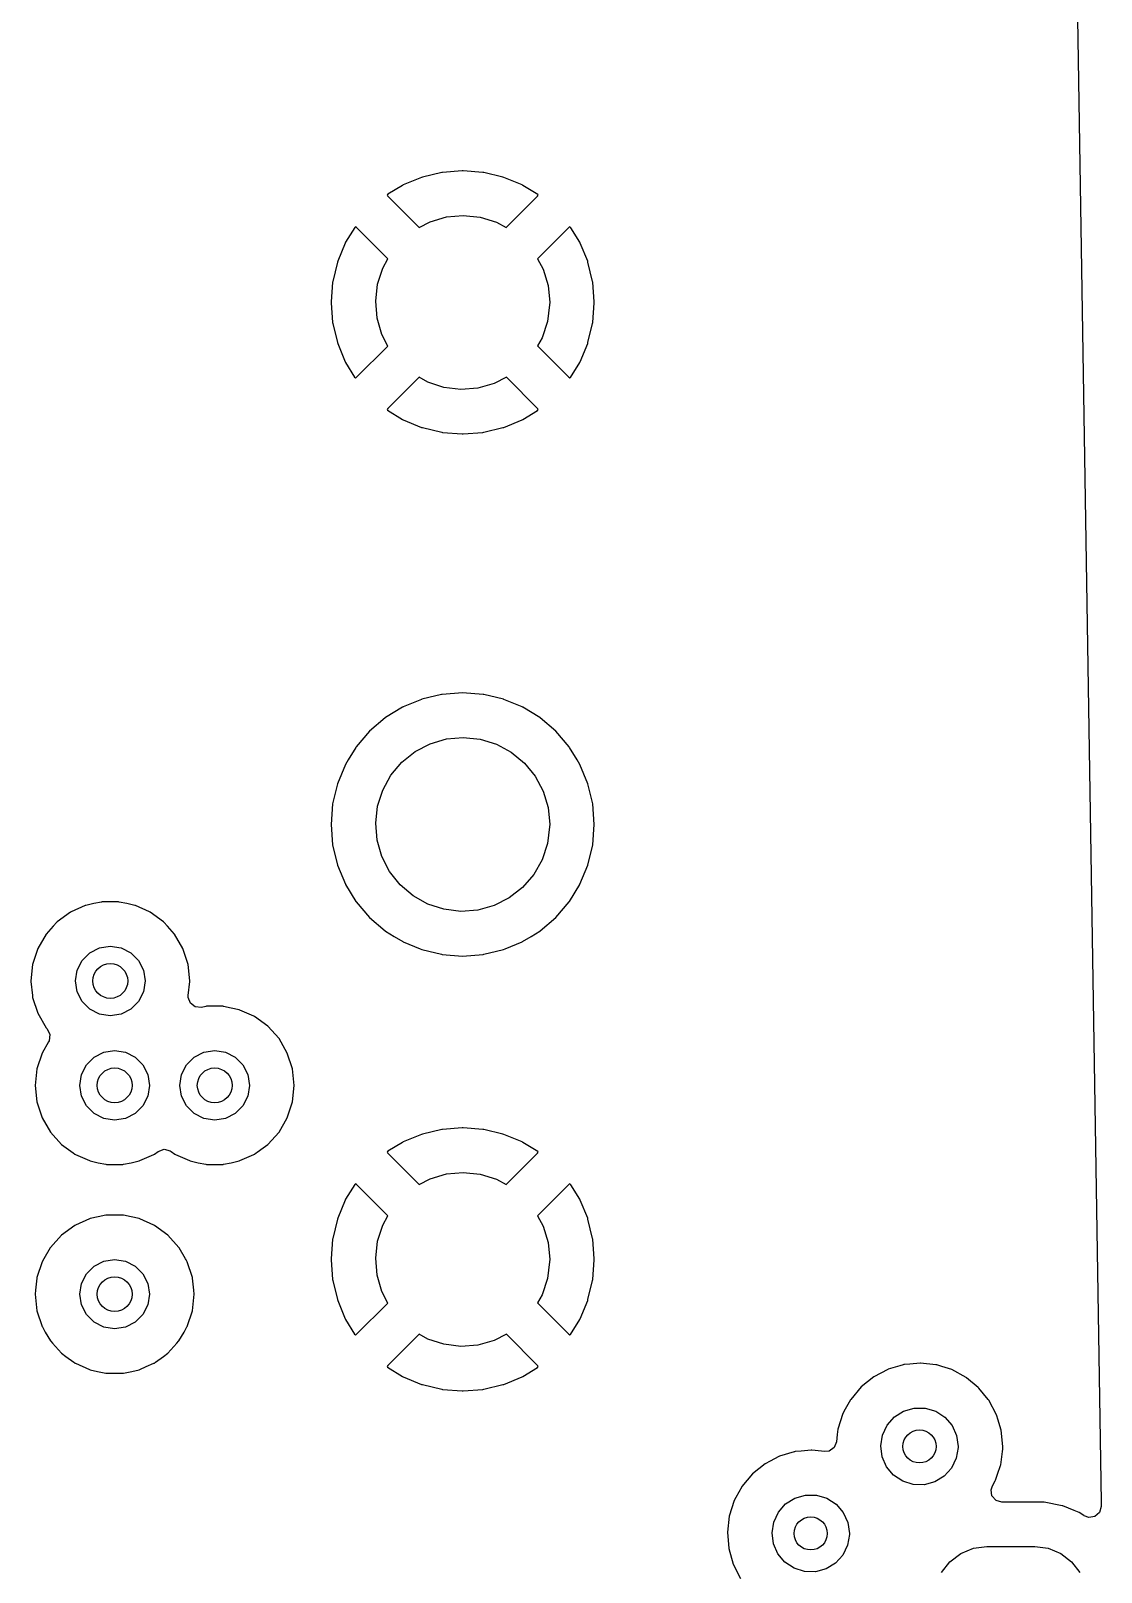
# Model space of a CAD drawing. Extents: x 4.45 to 6.55, y -4.25 to -1.83.
# Drawn here: x 6.064 to 6.549, y -3.271 to -2.574 of the extents above; entities that cross this region are included whole.
import ezdxf

# ---------------------------------------------------------------- set-up
doc = ezdxf.new("R2010")
doc.units = 0
doc.header["$MEASUREMENT"] = 0
doc.layers.add('BLACK', color=7, linetype='CONTINUOUS')

msp = doc.modelspace()

# ---------------------------------------------------------------- linework, layer by layer
at = {"layer": 'BLACK', "linetype": 'CONTINUOUS'}
for p, q in [((6.53744, -2.52789), (6.54874, -3.23987)), ((6.24126, -2.64029), (6.23299, -2.64371)), ((6.24163, -2.64017), (6.24126, -2.64029)), ((6.25034, -2.63808), (6.24163, -2.64017)), ((6.25072, -2.63801), (6.25034, -2.63808)), ((6.25965, -2.63731), (6.25072, -2.63801)), ((6.26004, -2.63731), (6.25965, -2.63731)), ((6.26896, -2.63801), (6.26004, -2.63731)), ((6.26935, -2.63808), (6.26896, -2.63801)), ((6.27806, -2.64017), (6.26935, -2.63808)), ((6.27843, -2.64029), (6.27806, -2.64017)), ((6.2867, -2.64371), (6.27843, -2.64029)), ((6.22605, -2.64793), (6.22567, -2.64834)), ((6.22567, -2.64834), (6.22582, -2.64869)), ((6.22582, -2.64869), (6.24009, -2.66296)), ((6.23264, -2.64389), (6.22605, -2.64793)), ((6.23299, -2.64371), (6.23264, -2.64389)), ((6.27957, -2.66298), (6.29374, -2.64881)), ((6.28705, -2.64389), (6.2867, -2.64371)), ((6.29378, -2.64802), (6.28705, -2.64389)), ((6.29374, -2.64881), (6.29401, -2.64832)), ((6.29401, -2.64832), (6.29378, -2.64802)), ((6.25247, -2.65818), (6.26012, -2.65748)), ((6.26012, -2.65748), (6.26776, -2.65828)), ((6.21101, -2.66291), (6.20688, -2.66965)), ((6.21131, -2.66268), (6.21101, -2.66291)), ((6.2118, -2.66295), (6.21131, -2.66268)), ((6.22597, -2.67712), (6.2118, -2.66295)), ((6.24009, -2.66296), (6.24509, -2.66035)), ((6.24509, -2.66035), (6.25247, -2.65818)), ((6.26776, -2.65828), (6.2751, -2.66056)), ((6.2751, -2.66056), (6.27957, -2.66298)), ((6.30801, -2.66283), (6.29372, -2.67711)), ((6.30835, -2.66268), (6.30801, -2.66283)), ((6.30876, -2.66305), (6.30835, -2.66268)), ((6.3128, -2.66965), (6.30876, -2.66305)), ((6.20671, -2.66999), (6.20328, -2.67827)), ((6.20688, -2.66965), (6.20671, -2.66999)), ((6.31298, -2.66999), (6.3128, -2.66965)), ((6.31641, -2.67827), (6.31298, -2.66999)), ((6.20328, -2.67827), (6.20316, -2.67864)), ((6.22366, -2.68134), (6.22597, -2.67712)), ((6.29372, -2.67711), (6.29624, -2.68185)), ((6.31653, -2.67864), (6.31641, -2.67827)), ((6.20316, -2.67864), (6.20107, -2.68734)), ((6.22133, -2.68866), (6.22366, -2.68134)), ((6.29624, -2.68185), (6.29846, -2.6892)), ((6.31862, -2.68734), (6.31653, -2.67864)), ((6.20101, -2.68773), (6.2003, -2.69666)), ((6.20107, -2.68734), (6.20101, -2.68773)), ((6.22048, -2.6963), (6.22133, -2.68866)), ((6.29846, -2.6892), (6.29921, -2.69685)), ((6.31868, -2.68773), (6.31862, -2.68734)), ((6.31938, -2.69666), (6.31868, -2.68773)), ((6.2003, -2.69666), (6.2003, -2.69704)), ((6.2003, -2.69704), (6.20101, -2.70597)), ((6.22112, -2.70396), (6.22048, -2.6963)), ((6.2992, -2.69795), (6.29823, -2.70557)), ((6.29921, -2.69685), (6.2992, -2.69795)), ((6.31868, -2.70597), (6.31938, -2.69704)), ((6.31938, -2.69704), (6.31938, -2.69666)), ((6.20101, -2.70597), (6.20107, -2.70636)), ((6.22324, -2.71134), (6.22112, -2.70396)), ((6.29823, -2.70557), (6.29581, -2.71286)), ((6.31862, -2.70636), (6.31868, -2.70597)), ((6.20107, -2.70636), (6.20316, -2.71506)), ((6.22594, -2.71661), (6.22324, -2.71134)), ((6.29581, -2.71286), (6.2937, -2.71657)), ((6.31653, -2.71506), (6.31862, -2.70636)), ((6.20316, -2.71506), (6.20328, -2.71543)), ((6.20328, -2.71543), (6.20671, -2.72371)), ((6.21168, -2.73087), (6.22594, -2.71661)), ((6.2937, -2.71657), (6.30789, -2.73075)), ((6.31298, -2.72371), (6.31641, -2.71543)), ((6.31641, -2.71543), (6.31653, -2.71506)), ((6.20671, -2.72371), (6.20688, -2.72405)), ((6.20688, -2.72405), (6.21092, -2.73065)), ((6.30867, -2.73079), (6.3128, -2.72405)), ((6.3128, -2.72405), (6.31298, -2.72371)), ((6.21092, -2.73065), (6.21133, -2.73102)), ((6.21133, -2.73102), (6.21168, -2.73087)), ((6.24012, -2.73071), (6.22594, -2.74489)), ((6.24408, -2.73293), (6.24012, -2.73071)), ((6.25139, -2.7353), (6.24408, -2.73293)), ((6.27408, -2.73356), (6.26668, -2.73562)), ((6.27961, -2.73076), (6.27408, -2.73356)), ((6.29386, -2.74501), (6.27961, -2.73076)), ((6.30789, -2.73075), (6.30837, -2.73102)), ((6.30837, -2.73102), (6.30867, -2.73079)), ((6.25902, -2.73621), (6.25139, -2.7353)), ((6.26668, -2.73562), (6.25902, -2.73621)), ((6.22594, -2.74489), (6.22568, -2.74538)), ((6.22568, -2.74538), (6.2259, -2.74568)), ((6.2259, -2.74568), (6.23264, -2.74981)), ((6.28705, -2.74981), (6.29364, -2.74577)), ((6.29364, -2.74577), (6.29401, -2.74536)), ((6.29401, -2.74536), (6.29386, -2.74501)), ((6.23264, -2.74981), (6.23299, -2.74999)), ((6.23299, -2.74999), (6.24126, -2.75341)), ((6.24126, -2.75341), (6.24163, -2.75353)), ((6.24163, -2.75353), (6.25034, -2.75563)), ((6.26935, -2.75563), (6.27806, -2.75353)), ((6.27806, -2.75353), (6.27843, -2.75341)), ((6.27843, -2.75341), (6.2867, -2.74999)), ((6.2867, -2.74999), (6.28705, -2.74981)), ((6.25034, -2.75563), (6.25072, -2.75569)), ((6.25072, -2.75569), (6.25965, -2.75639)), ((6.25965, -2.75639), (6.26004, -2.75639)), ((6.26004, -2.75639), (6.26896, -2.75569)), ((6.26896, -2.75569), (6.26935, -2.75563)), ((6.25984, -2.8735), (6.25052, -2.87423)), ((6.26916, -2.87423), (6.25984, -2.8735)), ((6.23263, -2.88009), (6.22499, -2.88477)), ((6.2328, -2.87999), (6.23263, -2.88009)), ((6.23298, -2.87992), (6.2328, -2.87999)), ((6.24125, -2.87649), (6.23298, -2.87992)), ((6.23298, -2.87992), (6.23298, -2.87992)), ((6.24143, -2.87641), (6.24125, -2.87649)), ((6.24125, -2.87649), (6.24125, -2.87649)), ((6.24459, -2.87566), (6.24143, -2.87641)), ((6.25033, -2.87428), (6.24459, -2.87566)), ((6.25052, -2.87423), (6.25033, -2.87428)), ((6.25033, -2.87428), (6.25033, -2.87428)), ((6.26935, -2.87428), (6.26916, -2.87423)), ((6.27509, -2.87566), (6.26935, -2.87428)), ((6.26935, -2.87428), (6.26935, -2.87428)), ((6.27825, -2.87641), (6.27509, -2.87566)), ((6.27843, -2.87649), (6.27825, -2.87641)), ((6.28671, -2.87992), (6.27843, -2.87649)), ((6.27843, -2.87649), (6.27843, -2.87649)), ((6.28689, -2.87999), (6.28671, -2.87992)), ((6.28671, -2.87992), (6.28671, -2.87992)), ((6.28705, -2.88009), (6.28689, -2.87999)), ((6.29469, -2.88477), (6.28705, -2.88009)), ((6.22483, -2.88487), (6.21772, -2.89095)), ((6.22499, -2.88477), (6.22483, -2.88487)), ((6.22499, -2.88477), (6.22499, -2.88477)), ((6.29486, -2.88487), (6.29469, -2.88477)), ((6.29469, -2.88477), (6.29469, -2.88477)), ((6.30197, -2.89095), (6.29486, -2.88487)), ((6.21772, -2.89095), (6.21165, -2.89805)), ((6.24509, -2.89657), (6.25247, -2.8944)), ((6.25247, -2.8944), (6.26012, -2.8937)), ((6.26012, -2.8937), (6.26776, -2.8945)), ((6.26776, -2.8945), (6.2751, -2.89678)), ((6.30804, -2.89805), (6.30197, -2.89095)), ((6.21154, -2.89822), (6.20808, -2.90388)), ((6.21155, -2.89822), (6.21154, -2.89822)), ((6.21165, -2.89805), (6.21155, -2.89822)), ((6.2323, -2.90494), (6.23828, -2.90013)), ((6.23828, -2.90013), (6.24509, -2.89657)), ((6.2751, -2.89678), (6.28186, -2.90043)), ((6.28186, -2.90043), (6.28778, -2.90533)), ((6.30814, -2.89822), (6.30804, -2.89805)), ((6.31161, -2.90388), (6.30814, -2.89822)), ((6.30814, -2.89822), (6.30814, -2.89822)), ((6.20676, -2.90603), (6.20318, -2.91466)), ((6.20808, -2.90388), (6.20676, -2.90603)), ((6.22736, -2.91083), (6.2323, -2.90494)), ((6.28778, -2.90533), (6.29263, -2.91128)), ((6.31292, -2.90603), (6.31161, -2.90388)), ((6.3165, -2.91466), (6.31292, -2.90603)), ((6.20318, -2.91466), (6.201, -2.92375)), ((6.22366, -2.91756), (6.22736, -2.91083)), ((6.29263, -2.91128), (6.29624, -2.91807)), ((6.31868, -2.92375), (6.3165, -2.91466)), ((6.22133, -2.92489), (6.22366, -2.91756)), ((6.29624, -2.91807), (6.29846, -2.92542)), ((6.201, -2.92375), (6.20027, -2.93307)), ((6.22048, -2.93252), (6.22133, -2.92489)), ((6.29846, -2.92542), (6.29921, -2.93307)), ((6.31942, -2.93307), (6.31868, -2.92375)), ((6.20027, -2.93307), (6.201, -2.94239)), ((6.22112, -2.94018), (6.22048, -2.93252)), ((6.2992, -2.93417), (6.29823, -2.94179)), ((6.29921, -2.93307), (6.2992, -2.93417)), ((6.31868, -2.94239), (6.31942, -2.93307)), ((6.201, -2.94239), (6.20318, -2.95148)), ((6.22324, -2.94756), (6.22112, -2.94018)), ((6.29823, -2.94179), (6.29581, -2.94908)), ((6.3165, -2.95148), (6.31868, -2.94239)), ((6.22675, -2.9544), (6.22324, -2.94756)), ((6.29581, -2.94908), (6.29201, -2.95577)), ((6.20318, -2.95148), (6.20676, -2.96012)), ((6.23152, -2.96042), (6.22675, -2.9544)), ((6.29201, -2.95577), (6.28699, -2.96158)), ((6.31292, -2.96012), (6.3165, -2.95148)), ((6.20676, -2.96012), (6.20686, -2.96028)), ((6.20686, -2.96028), (6.21154, -2.96792)), ((6.23737, -2.9654), (6.23152, -2.96042)), ((6.28699, -2.96158), (6.28094, -2.96631)), ((6.30814, -2.96792), (6.31282, -2.96028)), ((6.31282, -2.96028), (6.31292, -2.96012)), ((6.08904, -2.96984), (6.08265, -2.97268)), ((6.08928, -2.96973), (6.08904, -2.96984)), ((6.08904, -2.96984), (6.08904, -2.96984)), ((6.09296, -2.96895), (6.08928, -2.96973)), ((6.09638, -2.96822), (6.09296, -2.96895)), ((6.09663, -2.96817), (6.09638, -2.96822)), ((6.09638, -2.96822), (6.09638, -2.96822)), ((6.10415, -2.96817), (6.09663, -2.96817)), ((6.10441, -2.96822), (6.10415, -2.96817)), ((6.10783, -2.96895), (6.10441, -2.96822)), ((6.10441, -2.96822), (6.10441, -2.96822)), ((6.11151, -2.96973), (6.10783, -2.96895)), ((6.11174, -2.96984), (6.11151, -2.96973)), ((6.11814, -2.97268), (6.11174, -2.96984)), ((6.11174, -2.96984), (6.11174, -2.96984)), ((6.21154, -2.96792), (6.21155, -2.96792)), ((6.21155, -2.96792), (6.21165, -2.96809)), ((6.21165, -2.96809), (6.21772, -2.9752)), ((6.24408, -2.96915), (6.23737, -2.9654)), ((6.25139, -2.97152), (6.24408, -2.96915)), ((6.27408, -2.96978), (6.26668, -2.97184)), ((6.28094, -2.96631), (6.27408, -2.96978)), ((6.30197, -2.9752), (6.30804, -2.96809)), ((6.30804, -2.96809), (6.30814, -2.96792)), ((6.30814, -2.96792), (6.30814, -2.96792)), ((6.07615, -2.9774), (6.07459, -2.97914)), ((6.07633, -2.97721), (6.07615, -2.9774)), ((6.07615, -2.9774), (6.07615, -2.9774)), ((6.08241, -2.97279), (6.07633, -2.97721)), ((6.08265, -2.97268), (6.08241, -2.97279)), ((6.08265, -2.97268), (6.08265, -2.97268)), ((6.11838, -2.97279), (6.11814, -2.97268)), ((6.11814, -2.97268), (6.11814, -2.97268)), ((6.12446, -2.97721), (6.11838, -2.97279)), ((6.12463, -2.9774), (6.12446, -2.97721)), ((6.1262, -2.97914), (6.12463, -2.9774)), ((6.12463, -2.9774), (6.12463, -2.9774)), ((6.21772, -2.9752), (6.22483, -2.98127)), ((6.25902, -2.97243), (6.25139, -2.97152)), ((6.26668, -2.97184), (6.25902, -2.97243)), ((6.29486, -2.98127), (6.30197, -2.9752)), ((6.0713, -2.9828), (6.06754, -2.98931)), ((6.07459, -2.97914), (6.0713, -2.9828)), ((6.12949, -2.9828), (6.1262, -2.97914)), ((6.13325, -2.98931), (6.12949, -2.9828)), ((6.22483, -2.98127), (6.22499, -2.98137)), ((6.22499, -2.98137), (6.22499, -2.98137)), ((6.22499, -2.98137), (6.22888, -2.98375)), ((6.22888, -2.98375), (6.2328, -2.98615)), ((6.28689, -2.98615), (6.2908, -2.98375)), ((6.2908, -2.98375), (6.29469, -2.98137)), ((6.29469, -2.98137), (6.29486, -2.98127)), ((6.29469, -2.98137), (6.29469, -2.98137)), ((6.06754, -2.98931), (6.06521, -2.99646)), ((6.08765, -2.99468), (6.09114, -2.9912)), ((6.09114, -2.9912), (6.09553, -2.98896)), ((6.09553, -2.98896), (6.10039, -2.98819)), ((6.10039, -2.98819), (6.10526, -2.98896)), ((6.10526, -2.98896), (6.10965, -2.9912)), ((6.10965, -2.9912), (6.11313, -2.99468)), ((6.13557, -2.99646), (6.13325, -2.98931)), ((6.2328, -2.98615), (6.23298, -2.98623)), ((6.23298, -2.98623), (6.23298, -2.98623)), ((6.23298, -2.98623), (6.24057, -2.98937)), ((6.24057, -2.98937), (6.24143, -2.98973)), ((6.24143, -2.98973), (6.24459, -2.99049)), ((6.24459, -2.99049), (6.25033, -2.99187)), ((6.25033, -2.99187), (6.25033, -2.99187)), ((6.25033, -2.99187), (6.25052, -2.99191)), ((6.25052, -2.99191), (6.25984, -2.99264)), ((6.25984, -2.99264), (6.26916, -2.99191)), ((6.26916, -2.99191), (6.26935, -2.99187)), ((6.26935, -2.99187), (6.27509, -2.99049)), ((6.26935, -2.99187), (6.26935, -2.99187)), ((6.27509, -2.99049), (6.27825, -2.98973)), ((6.27825, -2.98973), (6.27911, -2.98937)), ((6.27911, -2.98937), (6.28671, -2.98623)), ((6.28671, -2.98623), (6.28689, -2.98615)), ((6.28671, -2.98623), (6.28671, -2.98623)), ((6.06521, -2.99646), (6.06443, -3.00394)), ((6.08465, -3.00394), (6.08542, -2.99907)), ((6.08542, -2.99907), (6.08765, -2.99468)), ((6.11313, -2.99468), (6.11537, -2.99907)), ((6.11537, -2.99907), (6.11614, -3.00394)), ((6.13636, -3.00394), (6.13557, -2.99646)), ((6.06443, -3.00394), (6.06446, -3.0042)), ((6.06446, -3.0042), (6.06446, -3.0042)), ((6.06446, -3.0042), (6.06512, -3.01055)), ((6.08542, -3.0088), (6.08465, -3.00394)), ((6.11614, -3.00394), (6.11537, -3.0088)), ((6.13567, -3.01052), (6.13633, -3.0042)), ((6.13633, -3.0042), (6.13636, -3.00394)), ((6.06512, -3.01055), (6.06521, -3.01141)), ((6.06521, -3.01141), (6.06754, -3.01857)), ((6.08765, -3.01319), (6.08542, -3.0088)), ((6.09114, -3.01668), (6.08765, -3.01319)), ((6.11313, -3.01319), (6.10965, -3.01668)), ((6.11537, -3.0088), (6.11313, -3.01319)), ((6.13565, -3.01137), (6.13567, -3.01052)), ((6.13661, -3.01399), (6.13565, -3.01137)), ((6.06754, -3.01857), (6.0713, -3.02508)), ((6.09553, -3.01891), (6.09114, -3.01668)), ((6.10039, -3.01969), (6.09553, -3.01891)), ((6.10526, -3.01891), (6.10039, -3.01969)), ((6.10965, -3.01668), (6.10526, -3.01891)), ((6.13884, -3.01568), (6.13661, -3.01399)), ((6.14163, -3.01589), (6.13884, -3.01568)), ((6.14362, -3.01547), (6.14163, -3.01589)), ((6.14388, -3.01541), (6.14362, -3.01547)), ((6.14362, -3.01547), (6.14362, -3.01547)), ((6.1514, -3.01541), (6.14388, -3.01541)), ((6.15165, -3.01547), (6.1514, -3.01541)), ((6.15507, -3.01619), (6.15165, -3.01547)), ((6.15165, -3.01547), (6.15165, -3.01547)), ((6.15875, -3.01698), (6.15507, -3.01619)), ((6.15899, -3.01708), (6.15875, -3.01698)), ((6.16538, -3.01993), (6.15899, -3.01708)), ((6.15899, -3.01708), (6.15899, -3.01708)), ((6.16562, -3.02003), (6.16538, -3.01993)), ((6.16538, -3.01993), (6.16538, -3.01993)), ((6.1717, -3.02445), (6.16562, -3.02003)), ((6.0713, -3.02508), (6.07147, -3.02527)), ((6.07147, -3.02527), (6.07147, -3.02527)), ((6.07147, -3.02527), (6.07183, -3.02567)), ((6.07183, -3.02567), (6.07304, -3.02819)), ((6.17673, -3.03004), (6.1717, -3.02445)), ((6.07244, -3.03147), (6.06951, -3.03655)), ((6.0727, -3.03096), (6.07244, -3.03147)), ((6.07304, -3.02819), (6.0727, -3.03096)), ((6.18049, -3.03655), (6.17673, -3.03004)), ((6.06951, -3.03655), (6.06718, -3.0437)), ((6.08962, -3.04192), (6.09311, -3.03844)), ((6.09311, -3.03844), (6.0975, -3.0362)), ((6.0975, -3.0362), (6.10236, -3.03543)), ((6.10236, -3.03543), (6.10723, -3.0362)), ((6.10723, -3.0362), (6.11162, -3.03844)), ((6.11162, -3.03844), (6.1151, -3.04192)), ((6.1349, -3.04192), (6.13838, -3.03844)), ((6.13838, -3.03844), (6.14277, -3.0362)), ((6.14277, -3.0362), (6.14764, -3.03543)), ((6.14764, -3.03543), (6.1525, -3.0362)), ((6.1525, -3.0362), (6.15689, -3.03844)), ((6.15689, -3.03844), (6.16038, -3.04192)), ((6.18282, -3.0437), (6.18049, -3.03655)), ((6.06718, -3.0437), (6.0664, -3.05118)), ((6.08661, -3.05118), (6.08738, -3.04631)), ((6.08738, -3.04631), (6.08962, -3.04192)), ((6.1151, -3.04192), (6.11734, -3.04631)), ((6.11734, -3.04631), (6.11811, -3.05118)), ((6.13189, -3.05118), (6.13266, -3.04631)), ((6.13266, -3.04631), (6.1349, -3.04192)), ((6.16038, -3.04192), (6.16262, -3.04631)), ((6.16262, -3.04631), (6.16339, -3.05118)), ((6.1836, -3.05118), (6.18282, -3.0437)), ((6.0664, -3.05118), (6.06718, -3.05866)), ((6.08738, -3.05605), (6.08661, -3.05118)), ((6.11811, -3.05118), (6.11734, -3.05605)), ((6.13266, -3.05605), (6.13189, -3.05118)), ((6.16339, -3.05118), (6.16262, -3.05605)), ((6.18282, -3.05866), (6.1836, -3.05118)), ((6.06718, -3.05866), (6.06951, -3.06581)), ((6.08962, -3.06044), (6.08738, -3.05605)), ((6.09311, -3.06392), (6.08962, -3.06044)), ((6.1151, -3.06044), (6.11162, -3.06392)), ((6.11734, -3.05605), (6.1151, -3.06044)), ((6.1349, -3.06044), (6.13266, -3.05605)), ((6.13838, -3.06392), (6.1349, -3.06044)), ((6.16038, -3.06044), (6.15689, -3.06392)), ((6.16262, -3.05605), (6.16038, -3.06044)), ((6.18049, -3.06581), (6.18282, -3.05866)), ((6.06951, -3.06581), (6.07327, -3.07232)), ((6.0975, -3.06616), (6.09311, -3.06392)), ((6.10236, -3.06693), (6.0975, -3.06616)), ((6.10723, -3.06616), (6.10236, -3.06693)), ((6.11162, -3.06392), (6.10723, -3.06616)), ((6.14277, -3.06616), (6.13838, -3.06392)), ((6.14764, -3.06693), (6.14277, -3.06616)), ((6.1525, -3.06616), (6.14764, -3.06693)), ((6.15689, -3.06392), (6.1525, -3.06616)), ((6.17673, -3.07232), (6.18049, -3.06581)), ((6.07327, -3.07232), (6.0783, -3.07791)), ((6.1717, -3.07791), (6.17673, -3.07232)), ((6.24126, -3.07336), (6.23299, -3.07678)), ((6.24163, -3.07324), (6.24126, -3.07336)), ((6.25034, -3.07115), (6.24163, -3.07324)), ((6.25072, -3.07109), (6.25034, -3.07115)), ((6.25965, -3.07038), (6.25072, -3.07109)), ((6.26004, -3.07038), (6.25965, -3.07038)), ((6.26896, -3.07109), (6.26004, -3.07038)), ((6.26935, -3.07115), (6.26896, -3.07109)), ((6.27806, -3.07324), (6.26935, -3.07115)), ((6.27843, -3.07336), (6.27806, -3.07324)), ((6.2867, -3.07678), (6.27843, -3.07336)), ((6.0783, -3.07791), (6.08048, -3.0795)), ((6.08048, -3.0795), (6.0836, -3.08176)), ((6.0836, -3.08176), (6.08438, -3.08233)), ((6.08438, -3.08233), (6.08462, -3.08243)), ((6.08462, -3.08243), (6.08462, -3.08243)), ((6.08462, -3.08243), (6.09094, -3.08525)), ((6.11379, -3.08525), (6.12011, -3.08243)), ((6.12011, -3.08243), (6.12034, -3.08233)), ((6.12011, -3.08243), (6.12011, -3.08243)), ((6.12034, -3.08233), (6.12208, -3.08106)), ((6.12208, -3.08106), (6.12472, -3.08012)), ((6.12472, -3.08012), (6.12744, -3.08076)), ((6.12744, -3.08076), (6.12792, -3.08106)), ((6.12792, -3.08106), (6.12966, -3.08233)), ((6.12966, -3.08233), (6.12989, -3.08243)), ((6.12989, -3.08243), (6.12989, -3.08243)), ((6.12989, -3.08243), (6.13621, -3.08525)), ((6.15906, -3.08525), (6.16538, -3.08243)), ((6.16538, -3.08243), (6.16562, -3.08233)), ((6.16538, -3.08243), (6.16538, -3.08243)), ((6.16562, -3.08233), (6.1664, -3.08176)), ((6.1664, -3.08176), (6.16688, -3.08141)), ((6.16688, -3.08141), (6.16952, -3.0795)), ((6.16952, -3.0795), (6.1717, -3.07791)), ((6.22605, -3.081), (6.22567, -3.08141)), ((6.22567, -3.08141), (6.22582, -3.08176)), ((6.22582, -3.08176), (6.24009, -3.09603)), ((6.23264, -3.07696), (6.22605, -3.081)), ((6.23299, -3.07678), (6.23264, -3.07696)), ((6.27957, -3.09605), (6.29374, -3.08188)), ((6.28705, -3.07696), (6.2867, -3.07678)), ((6.29378, -3.08109), (6.28705, -3.07696)), ((6.29374, -3.08188), (6.29401, -3.08139)), ((6.29401, -3.08139), (6.29378, -3.08109)), ((6.09094, -3.08525), (6.09125, -3.08539)), ((6.09125, -3.08539), (6.09493, -3.08617)), ((6.09493, -3.08617), (6.09835, -3.08689)), ((6.09835, -3.08689), (6.09835, -3.08689)), ((6.09835, -3.08689), (6.0986, -3.08695)), ((6.0986, -3.08695), (6.10612, -3.08695)), ((6.10612, -3.08695), (6.10638, -3.08689)), ((6.10638, -3.08689), (6.1098, -3.08617)), ((6.10638, -3.08689), (6.10638, -3.08689)), ((6.1098, -3.08617), (6.11348, -3.08539)), ((6.11348, -3.08539), (6.11379, -3.08525)), ((6.13621, -3.08525), (6.13652, -3.08539)), ((6.13652, -3.08539), (6.1402, -3.08617)), ((6.1402, -3.08617), (6.14362, -3.08689)), ((6.14362, -3.08689), (6.14362, -3.08689)), ((6.14362, -3.08689), (6.14388, -3.08695)), ((6.14388, -3.08695), (6.1514, -3.08695)), ((6.1514, -3.08695), (6.15165, -3.08689)), ((6.15165, -3.08689), (6.15507, -3.08617)), ((6.15165, -3.08689), (6.15165, -3.08689)), ((6.15507, -3.08617), (6.15875, -3.08539)), ((6.15875, -3.08539), (6.15906, -3.08525)), ((6.21101, -3.09598), (6.20688, -3.10272)), ((6.21131, -3.09575), (6.21101, -3.09598)), ((6.2118, -3.09602), (6.21131, -3.09575)), ((6.22597, -3.1102), (6.2118, -3.09602)), ((6.24009, -3.09603), (6.24509, -3.09342)), ((6.24509, -3.09342), (6.25247, -3.09125)), ((6.25247, -3.09125), (6.26012, -3.09055)), ((6.26012, -3.09055), (6.26776, -3.09136)), ((6.26776, -3.09136), (6.2751, -3.09363)), ((6.2751, -3.09363), (6.27957, -3.09605)), ((6.30801, -3.0959), (6.29372, -3.11018)), ((6.30835, -3.09575), (6.30801, -3.0959)), ((6.30876, -3.09612), (6.30835, -3.09575)), ((6.3128, -3.10272), (6.30876, -3.09612)), ((6.20671, -3.10306), (6.20328, -3.11134)), ((6.20688, -3.10272), (6.20671, -3.10306)), ((6.31298, -3.10306), (6.3128, -3.10272)), ((6.31641, -3.11134), (6.31298, -3.10306)), ((6.09493, -3.11068), (6.09125, -3.11146)), ((6.09835, -3.10996), (6.09493, -3.11068)), ((6.0986, -3.1099), (6.09835, -3.10996)), ((6.09835, -3.10996), (6.09835, -3.10996)), ((6.10612, -3.1099), (6.0986, -3.1099)), ((6.10638, -3.10996), (6.10612, -3.1099)), ((6.1098, -3.11068), (6.10638, -3.10996)), ((6.10638, -3.10996), (6.10638, -3.10996)), ((6.11348, -3.11146), (6.1098, -3.11068)), ((6.22366, -3.11441), (6.22597, -3.1102)), ((6.29372, -3.11018), (6.29624, -3.11492)), ((6.08438, -3.11452), (6.0783, -3.11894)), ((6.08462, -3.11442), (6.08438, -3.11452)), ((6.09101, -3.11157), (6.08462, -3.11442)), ((6.08462, -3.11442), (6.08462, -3.11442)), ((6.09125, -3.11146), (6.09101, -3.11157)), ((6.09101, -3.11157), (6.09101, -3.11157)), ((6.11371, -3.11157), (6.11348, -3.11146)), ((6.12011, -3.11442), (6.11371, -3.11157)), ((6.11371, -3.11157), (6.11371, -3.11157)), ((6.12034, -3.11452), (6.12011, -3.11442)), ((6.12011, -3.11442), (6.12011, -3.11442)), ((6.12643, -3.11894), (6.12034, -3.11452)), ((6.20316, -3.11171), (6.20107, -3.12042)), ((6.20328, -3.11134), (6.20316, -3.11171)), ((6.22133, -3.12174), (6.22366, -3.11441)), ((6.29624, -3.11492), (6.29846, -3.12227)), ((6.31653, -3.11171), (6.31641, -3.11134)), ((6.31862, -3.12042), (6.31653, -3.11171)), ((6.07314, -3.12475), (6.07027, -3.12973)), ((6.07327, -3.12453), (6.07314, -3.12475)), ((6.0783, -3.11894), (6.07327, -3.12453)), ((6.13146, -3.12453), (6.12643, -3.11894)), ((6.13159, -3.12475), (6.13146, -3.12453)), ((6.13446, -3.12973), (6.13159, -3.12475)), ((6.20101, -3.1208), (6.2003, -3.12973)), ((6.20107, -3.12042), (6.20101, -3.1208)), ((6.22048, -3.12937), (6.22133, -3.12174)), ((6.29846, -3.12227), (6.29921, -3.12992)), ((6.31868, -3.1208), (6.31862, -3.12042)), ((6.31938, -3.12973), (6.31868, -3.1208)), ((6.06951, -3.13104), (6.06718, -3.13819)), ((6.07027, -3.12973), (6.06951, -3.13104)), ((6.09311, -3.13293), (6.0975, -3.13069)), ((6.0975, -3.13069), (6.10236, -3.12992)), ((6.10236, -3.12992), (6.10723, -3.13069)), ((6.10723, -3.13069), (6.11162, -3.13293)), ((6.13468, -3.13012), (6.13446, -3.12973)), ((6.13522, -3.13104), (6.13468, -3.13012)), ((6.13754, -3.13819), (6.13522, -3.13104)), ((6.2003, -3.12973), (6.2003, -3.13012)), ((6.2003, -3.13012), (6.20101, -3.13904)), ((6.22112, -3.13703), (6.22048, -3.12937)), ((6.2992, -3.13102), (6.29823, -3.13864)), ((6.29921, -3.12992), (6.2992, -3.13102)), ((6.31868, -3.13904), (6.31938, -3.13012)), ((6.31938, -3.13012), (6.31938, -3.12973)), ((6.06716, -3.13845), (6.06658, -3.14392)), ((6.06718, -3.13819), (6.06716, -3.13845)), ((6.06716, -3.13845), (6.06716, -3.13845)), ((6.08738, -3.1408), (6.08962, -3.13641)), ((6.08962, -3.13641), (6.09311, -3.13293)), ((6.11162, -3.13293), (6.1151, -3.13641)), ((6.1151, -3.13641), (6.11734, -3.1408)), ((6.13757, -3.13845), (6.13754, -3.13819)), ((6.13814, -3.14392), (6.13757, -3.13845)), ((6.13757, -3.13845), (6.13757, -3.13845)), ((6.22324, -3.14441), (6.22112, -3.13703)), ((6.29823, -3.13864), (6.29581, -3.14593)), ((6.06658, -3.14392), (6.0664, -3.14567)), ((6.0664, -3.14567), (6.06718, -3.15315)), ((6.08661, -3.14567), (6.08738, -3.1408)), ((6.08738, -3.15054), (6.08661, -3.14567)), ((6.11734, -3.1408), (6.11811, -3.14567)), ((6.11811, -3.14567), (6.11734, -3.15054)), ((6.13754, -3.15315), (6.13833, -3.14567)), ((6.13833, -3.14567), (6.13814, -3.14392)), ((6.20101, -3.13904), (6.20107, -3.13943)), ((6.20107, -3.13943), (6.20316, -3.14813)), ((6.22594, -3.14968), (6.22324, -3.14441)), ((6.31653, -3.14813), (6.31862, -3.13943)), ((6.31862, -3.13943), (6.31868, -3.13904)), ((6.08962, -3.15493), (6.08738, -3.15054)), ((6.11734, -3.15054), (6.1151, -3.15493)), ((6.20316, -3.14813), (6.20328, -3.1485)), ((6.20328, -3.1485), (6.20671, -3.15678)), ((6.21168, -3.16394), (6.22594, -3.14968)), ((6.29581, -3.14593), (6.2937, -3.14964)), ((6.2937, -3.14964), (6.30789, -3.16382)), ((6.31298, -3.15678), (6.31641, -3.1485)), ((6.31641, -3.1485), (6.31653, -3.14813)), ((6.06718, -3.15315), (6.06951, -3.1603)), ((6.09311, -3.15841), (6.08962, -3.15493)), ((6.0975, -3.16065), (6.09311, -3.15841)), ((6.11162, -3.15841), (6.10723, -3.16065)), ((6.1151, -3.15493), (6.11162, -3.15841)), ((6.13522, -3.1603), (6.13754, -3.15315)), ((6.20671, -3.15678), (6.20688, -3.15712)), ((6.20688, -3.15712), (6.21092, -3.16372)), ((6.30867, -3.16386), (6.3128, -3.15712)), ((6.3128, -3.15712), (6.31298, -3.15678)), ((6.06951, -3.1603), (6.06964, -3.16052)), ((6.06964, -3.16052), (6.06964, -3.16052)), ((6.06964, -3.16052), (6.07097, -3.16284)), ((6.07097, -3.16284), (6.07327, -3.16681)), ((6.10236, -3.16142), (6.0975, -3.16065)), ((6.10723, -3.16065), (6.10236, -3.16142)), ((6.13146, -3.16681), (6.13375, -3.16284)), ((6.13375, -3.16284), (6.13509, -3.16052)), ((6.13509, -3.16052), (6.13522, -3.1603)), ((6.13509, -3.16052), (6.13509, -3.16052)), ((6.21092, -3.16372), (6.21133, -3.16409)), ((6.21133, -3.16409), (6.21168, -3.16394)), ((6.24012, -3.16379), (6.22594, -3.17796)), ((6.24408, -3.166), (6.24012, -3.16379)), ((6.25139, -3.16837), (6.24408, -3.166)), ((6.27408, -3.16663), (6.26668, -3.16869)), ((6.27961, -3.16383), (6.27408, -3.16663)), ((6.29386, -3.17808), (6.27961, -3.16383)), ((6.30789, -3.16382), (6.30837, -3.16409)), ((6.30837, -3.16409), (6.30867, -3.16386)), ((6.07327, -3.16681), (6.07344, -3.167)), ((6.07344, -3.167), (6.07344, -3.167)), ((6.07344, -3.167), (6.07425, -3.16791)), ((6.07425, -3.16791), (6.0783, -3.1724)), ((6.0783, -3.1724), (6.08027, -3.17383)), ((6.12445, -3.17383), (6.12643, -3.1724)), ((6.12643, -3.1724), (6.13047, -3.16791)), ((6.13047, -3.16791), (6.13128, -3.167)), ((6.13128, -3.167), (6.13146, -3.16681)), ((6.13128, -3.167), (6.13128, -3.167)), ((6.25902, -3.16928), (6.25139, -3.16837)), ((6.26668, -3.16869), (6.25902, -3.16928)), ((6.08027, -3.17383), (6.08391, -3.17647)), ((6.08391, -3.17647), (6.08438, -3.17682)), ((6.08438, -3.17682), (6.08462, -3.17692)), ((6.08462, -3.17692), (6.08462, -3.17692)), ((6.08462, -3.17692), (6.09095, -3.17974)), ((6.09095, -3.17974), (6.09125, -3.17987)), ((6.09125, -3.17987), (6.09461, -3.18059)), ((6.09461, -3.18059), (6.09835, -3.18138)), ((6.10638, -3.18138), (6.11011, -3.18059)), ((6.11011, -3.18059), (6.11348, -3.17987)), ((6.11348, -3.17987), (6.11378, -3.17974)), ((6.11378, -3.17974), (6.11667, -3.17845)), ((6.11667, -3.17845), (6.12011, -3.17692)), ((6.12011, -3.17692), (6.12034, -3.17682)), ((6.12011, -3.17692), (6.12011, -3.17692)), ((6.12034, -3.17682), (6.12082, -3.17647)), ((6.12082, -3.17647), (6.12445, -3.17383)), ((6.22594, -3.17796), (6.22568, -3.17845)), ((6.22568, -3.17845), (6.2259, -3.17875)), ((6.2259, -3.17875), (6.23264, -3.18288)), ((6.28705, -3.18288), (6.29364, -3.17884)), ((6.29364, -3.17884), (6.29401, -3.17843)), ((6.29401, -3.17843), (6.29386, -3.17808)), ((6.4522, -3.17972), (6.44902, -3.18138)), ((6.45241, -3.17961), (6.4522, -3.17972)), ((6.4576, -3.17808), (6.45241, -3.17961)), ((6.45924, -3.1776), (6.4576, -3.17808)), ((6.45947, -3.17753), (6.45924, -3.1776)), ((6.45924, -3.1776), (6.45924, -3.1776)), ((6.45971, -3.17751), (6.45947, -3.17753)), ((6.46213, -3.17729), (6.45971, -3.17751)), ((6.45971, -3.17751), (6.45971, -3.17751)), ((6.4668, -3.17687), (6.46213, -3.17729)), ((6.46704, -3.17689), (6.4668, -3.17687)), ((6.47388, -3.17761), (6.46704, -3.17689)), ((6.46704, -3.17689), (6.46704, -3.17689)), ((6.47412, -3.17764), (6.47388, -3.17761)), ((6.47388, -3.17761), (6.47388, -3.17761)), ((6.47435, -3.17771), (6.47412, -3.17764)), ((6.47668, -3.17843), (6.47435, -3.17771)), ((6.47435, -3.17771), (6.47435, -3.17771)), ((6.48115, -3.17981), (6.47668, -3.17843)), ((6.48762, -3.18331), (6.48115, -3.17981)), ((6.09835, -3.18138), (6.09835, -3.18138)), ((6.09835, -3.18138), (6.0986, -3.18144)), ((6.0986, -3.18144), (6.10612, -3.18144)), ((6.10612, -3.18144), (6.10638, -3.18138)), ((6.10638, -3.18138), (6.10638, -3.18138)), ((6.23264, -3.18288), (6.23299, -3.18306)), ((6.23299, -3.18306), (6.24126, -3.18649)), ((6.24126, -3.18649), (6.24163, -3.18661)), ((6.24163, -3.18661), (6.25034, -3.1887)), ((6.26935, -3.1887), (6.27806, -3.18661)), ((6.27806, -3.18661), (6.27843, -3.18649)), ((6.27843, -3.18649), (6.2867, -3.18306)), ((6.2867, -3.18306), (6.28705, -3.18288)), ((6.44589, -3.18302), (6.44016, -3.18763)), ((6.44902, -3.18138), (6.44589, -3.18302)), ((6.4878, -3.18347), (6.48762, -3.18331)), ((6.4931, -3.18785), (6.4878, -3.18347)), ((6.4878, -3.18347), (6.4878, -3.18347)), ((6.25034, -3.1887), (6.25072, -3.18876)), ((6.25072, -3.18876), (6.25965, -3.18946)), ((6.25965, -3.18946), (6.26004, -3.18946)), ((6.26004, -3.18946), (6.26896, -3.18876)), ((6.26896, -3.18876), (6.26935, -3.1887)), ((6.43531, -3.19348), (6.433, -3.19768)), ((6.43543, -3.19327), (6.43531, -3.19348)), ((6.43531, -3.19348), (6.43531, -3.19348)), ((6.44016, -3.18763), (6.43543, -3.19327)), ((6.49329, -3.188), (6.4931, -3.18785)), ((6.49344, -3.18819), (6.49329, -3.188)), ((6.49758, -3.19327), (6.49344, -3.18819)), ((6.49344, -3.18819), (6.49344, -3.18819)), ((6.49794, -3.1937), (6.49758, -3.19327)), ((6.50139, -3.2002), (6.49794, -3.1937)), ((6.43188, -3.19971), (6.42966, -3.20673)), ((6.433, -3.19768), (6.43188, -3.19971)), ((6.45191, -3.20496), (6.45519, -3.20124)), ((6.45519, -3.20124), (6.45939, -3.19859)), ((6.45939, -3.19859), (6.46416, -3.19723)), ((6.46416, -3.19723), (6.46912, -3.19726)), ((6.46912, -3.19726), (6.47388, -3.19868)), ((6.47388, -3.19868), (6.47804, -3.20138)), ((6.47804, -3.20138), (6.48128, -3.20514)), ((6.50217, -3.20276), (6.50139, -3.2002)), ((6.42966, -3.20673), (6.42938, -3.20918)), ((6.4498, -3.20945), (6.45191, -3.20496)), ((6.48128, -3.20514), (6.48333, -3.20966)), ((6.50336, -3.20673), (6.50217, -3.20276)), ((6.50352, -3.20724), (6.50336, -3.20673)), ((6.50424, -3.21457), (6.50352, -3.20724)), ((6.42793, -3.21506), (6.42563, -3.21665)), ((6.42901, -3.21248), (6.42793, -3.21506)), ((6.42938, -3.20918), (6.42901, -3.21248)), ((6.44904, -3.21435), (6.4498, -3.20945)), ((6.44968, -3.21927), (6.44904, -3.21435)), ((6.48403, -3.21499), (6.48321, -3.21989)), ((6.48333, -3.20966), (6.48404, -3.21457)), ((6.48404, -3.21457), (6.48403, -3.21499)), ((6.50422, -3.21562), (6.50424, -3.21457)), ((6.39668, -3.22239), (6.39094, -3.227)), ((6.39902, -3.22117), (6.39668, -3.22239)), ((6.40298, -3.21909), (6.39902, -3.22117)), ((6.4032, -3.21898), (6.40298, -3.21909)), ((6.40991, -3.21701), (6.4032, -3.21898)), ((6.41003, -3.21697), (6.40991, -3.21701)), ((6.41026, -3.2169), (6.41003, -3.21697)), ((6.41003, -3.21697), (6.41003, -3.21697)), ((6.4105, -3.21688), (6.41026, -3.2169)), ((6.41309, -3.21665), (6.4105, -3.21688)), ((6.4105, -3.21688), (6.4105, -3.21688)), ((6.41759, -3.21624), (6.41309, -3.21665)), ((6.41783, -3.21626), (6.41759, -3.21624)), ((6.4194, -3.21643), (6.41783, -3.21626)), ((6.41783, -3.21626), (6.41783, -3.21626)), ((6.42356, -3.21687), (6.4194, -3.21643)), ((6.42563, -3.21665), (6.42356, -3.21687)), ((6.45168, -3.22381), (6.44968, -3.21927)), ((6.48321, -3.21989), (6.48104, -3.22435)), ((6.5033, -3.22292), (6.50406, -3.21687)), ((6.50406, -3.21687), (6.5042, -3.21576)), ((6.5042, -3.21576), (6.50422, -3.21562)), ((6.5042, -3.21576), (6.5042, -3.21576)), ((6.39094, -3.227), (6.38622, -3.23264)), ((6.45487, -3.22761), (6.45168, -3.22381)), ((6.459, -3.23036), (6.45487, -3.22761)), ((6.47771, -3.22803), (6.47349, -3.23063)), ((6.48104, -3.22435), (6.47771, -3.22803)), ((6.50098, -3.2299), (6.50188, -3.22719)), ((6.50188, -3.22719), (6.50322, -3.22315)), ((6.50322, -3.22315), (6.5033, -3.22292)), ((6.3861, -3.23285), (6.38348, -3.23761)), ((6.38622, -3.23264), (6.3861, -3.23285)), ((6.3861, -3.23285), (6.3861, -3.23285)), ((6.46374, -3.23184), (6.459, -3.23036)), ((6.4687, -3.23193), (6.46374, -3.23184)), ((6.47349, -3.23063), (6.4687, -3.23193)), ((6.49895, -3.23416), (6.49955, -3.23241)), ((6.49935, -3.23692), (6.49895, -3.23416)), ((6.49955, -3.23241), (6.50086, -3.23011)), ((6.50086, -3.23011), (6.50098, -3.2299)), ((6.38267, -3.23908), (6.38045, -3.2461)), ((6.38348, -3.23761), (6.38267, -3.23908)), ((6.4027, -3.24433), (6.40598, -3.24061)), ((6.40598, -3.24061), (6.41018, -3.23796)), ((6.41018, -3.23796), (6.41495, -3.2366)), ((6.41495, -3.2366), (6.41991, -3.23663)), ((6.41991, -3.23663), (6.42466, -3.23805)), ((6.42466, -3.23805), (6.42883, -3.24075)), ((6.42883, -3.24075), (6.43207, -3.24451)), ((6.50118, -3.23904), (6.49935, -3.23692)), ((6.50386, -3.23982), (6.50118, -3.23904)), ((6.52276, -3.23982), (6.50386, -3.23982)), ((6.52298, -3.23983), (6.52276, -3.23982)), ((6.53115, -3.24143), (6.52298, -3.23983)), ((6.53137, -3.24152), (6.53115, -3.24143)), ((6.53651, -3.24359), (6.53137, -3.24152)), ((6.53137, -3.24152), (6.53137, -3.24152)), ((6.54877, -3.24174), (6.54802, -3.24444)), ((6.54874, -3.23987), (6.54877, -3.24174)), ((6.38045, -3.2461), (6.37963, -3.25341)), ((6.39982, -3.25372), (6.40059, -3.24882)), ((6.40059, -3.24882), (6.4027, -3.24433)), ((6.43207, -3.24451), (6.43412, -3.24903)), ((6.43412, -3.24903), (6.43482, -3.25394)), ((6.53888, -3.24454), (6.53651, -3.24359)), ((6.54092, -3.24586), (6.53888, -3.24454)), ((6.54112, -3.24599), (6.54092, -3.24586)), ((6.54318, -3.24674), (6.54112, -3.24599)), ((6.54594, -3.2463), (6.54318, -3.24674)), ((6.54802, -3.24444), (6.54594, -3.2463)), ((6.37963, -3.25341), (6.38024, -3.26074)), ((6.40047, -3.25864), (6.39982, -3.25372)), ((6.43482, -3.25436), (6.43399, -3.25926)), ((6.43482, -3.25394), (6.43482, -3.25436)), ((6.38024, -3.26074), (6.38227, -3.26782)), ((6.40247, -3.26318), (6.40047, -3.25864)), ((6.40566, -3.26698), (6.40247, -3.26318)), ((6.43183, -3.26372), (6.4285, -3.2674)), ((6.43399, -3.25926), (6.43183, -3.26372)), ((6.48034, -3.26676), (6.48524, -3.26301)), ((6.48524, -3.26301), (6.49093, -3.26065)), ((6.49093, -3.26065), (6.49705, -3.25984)), ((6.49705, -3.25984), (6.5187, -3.25984)), ((6.5187, -3.25984), (6.52481, -3.26065)), ((6.52481, -3.26065), (6.53051, -3.26301)), ((6.53051, -3.26301), (6.5354, -3.26676)), ((6.38227, -3.26782), (6.38563, -3.27436)), ((6.40979, -3.26973), (6.40566, -3.26698)), ((6.41452, -3.27121), (6.40979, -3.26973)), ((6.41949, -3.2713), (6.41452, -3.27121)), ((6.42427, -3.27), (6.41949, -3.2713)), ((6.4285, -3.2674), (6.42427, -3.27)), ((6.47659, -3.27165), (6.48034, -3.26676)), ((6.5354, -3.26676), (6.53916, -3.27165))]:
    msp.add_line(p, q, dxfattribs=at)
at = {"layer": 'BLACK'}
for centre, radius in [((6.10039, -3.00394), 0.00787), ((6.10236, -3.05118), 0.00787), ((6.14764, -3.05118), 0.00787), ((6.10236, -3.14567), 0.00787), ((6.46654, -3.21457), 0.0075), ((6.41732, -3.25394), 0.0075)]:
    msp.add_circle(centre, radius, dxfattribs=at)

doc.saveas('drawing.dxf')
